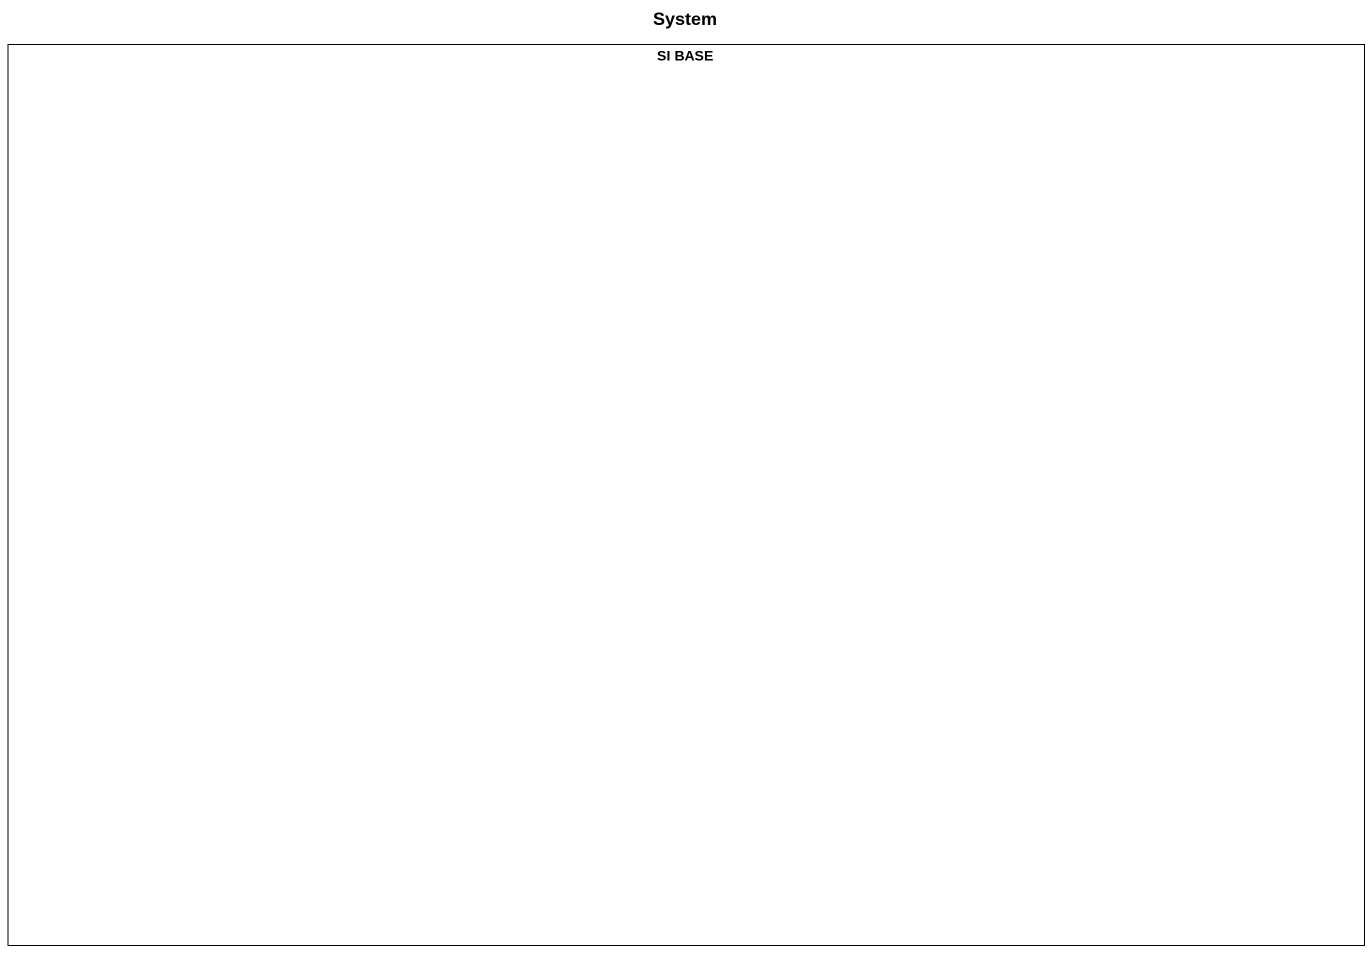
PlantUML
@startuml
title System
rectangle "SI BASE" as SI_BASE
@enduml
